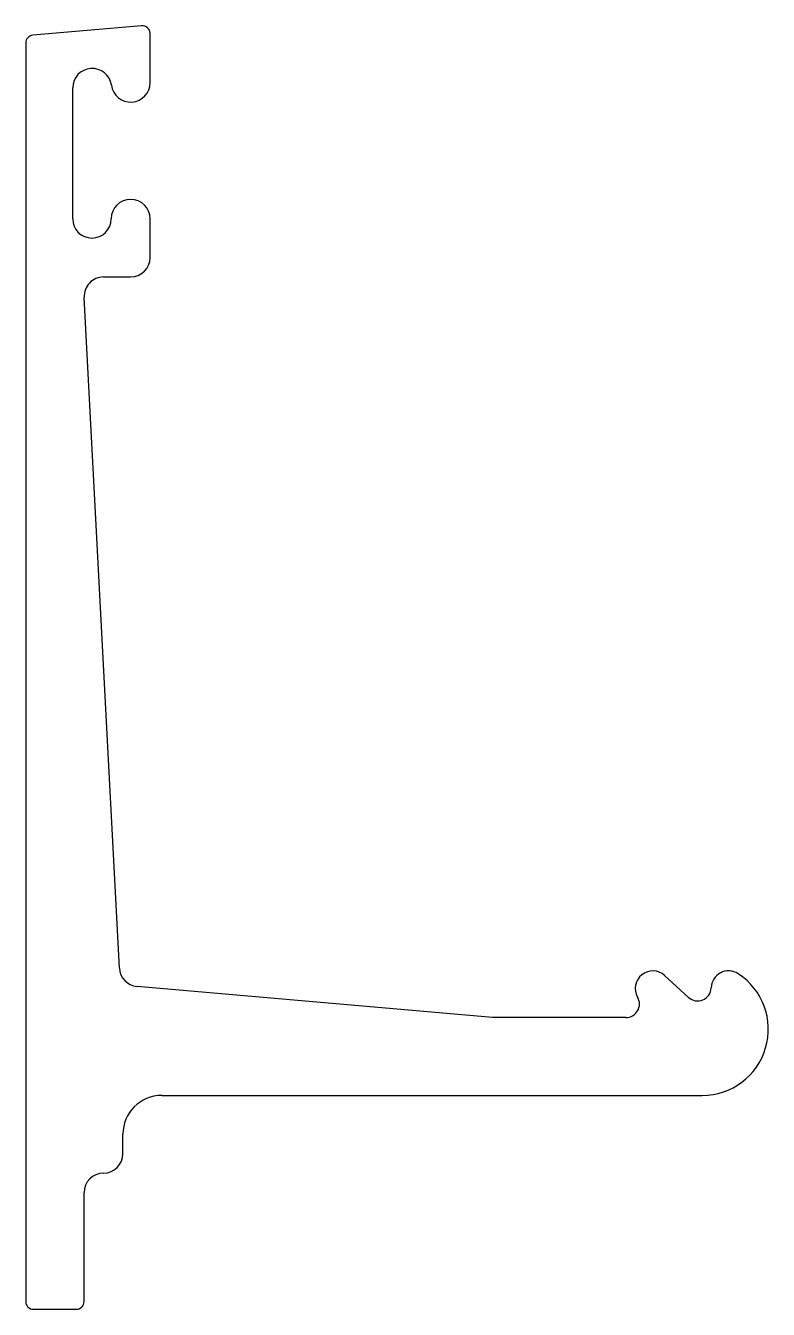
# Model space of a CAD drawing. Extents: x 1.1 to 20.2, y 1.4 to 34.4.
import ezdxf

# ---------------------------------------------------------------- set-up
doc = ezdxf.new("R2010")
doc.units = 0
doc.layers.get('0').update_dxf_attribs({"linetype": 'CONTINUOUS'})

msp = doc.modelspace()

# ---------------------------------------------------------------- linework, layer by layer
for p, q in [((4.116, 34.379), (1.316, 34.134)), ((4.334, 32.915), (4.334, 34.18)), ((1.134, 33.935), (1.134, 1.579)), ((2.343, 29.415), (2.343, 32.78)), ((4.334, 28.42), (4.334, 29.415)), ((3.139, 27.92), (3.834, 27.92)), ((3.543, 10.151), (2.64, 27.394)), ((18.181, 9.397), (17.566, 9.961)), ((13.141, 8.879), (3.999, 9.679)), ((16.569, 8.879), (13.141, 8.879)), ((4.634, 6.879), (18.534, 6.879)), ((3.634, 5.379), (3.634, 5.879)), ((2.634, 1.579), (2.634, 4.379)), ((1.334, 1.379), (2.434, 1.379))]:
    msp.add_line(p, q)
for centre, radius, start, end in [((4.134, 34.18), 0.2, 0, 95), ((1.334, 33.935), 0.2, 95, 180), ((2.843, 32.78), 0.5, 7.7817, 180), ((3.834, 32.915), 0.5, 187.7817, 0), ((3.834, 29.415), 0.5, 0, 180), ((2.838, 29.415), 0.495, 180, 360), ((3.834, 28.42), 0.5, 270, 0), ((3.139, 27.42), 0.5, 90, 183), ((4.043, 10.177), 0.5, 183, 265), ((17.262, 9.629), 0.45, 47.4912, 210), ((18.534, 8.579), 1.7, 270, 57.1401), ((19.212, 9.629), 0.45, 57.1401, 178.2744), ((18.415, 9.653), 0.347, 227.4912, 358.2744), ((16.569, 9.229), 0.35, 270, 30), ((4.634, 5.879), 1, 90, 180), ((3.134, 5.379), 0.5, 270, 360), ((3.134, 4.379), 0.5, 90, 180), ((1.334, 1.579), 0.2, 180, 270), ((2.434, 1.579), 0.2, 270, 360)]:
    msp.add_arc(centre, radius, start, end)

doc.saveas('drawing.dxf')
